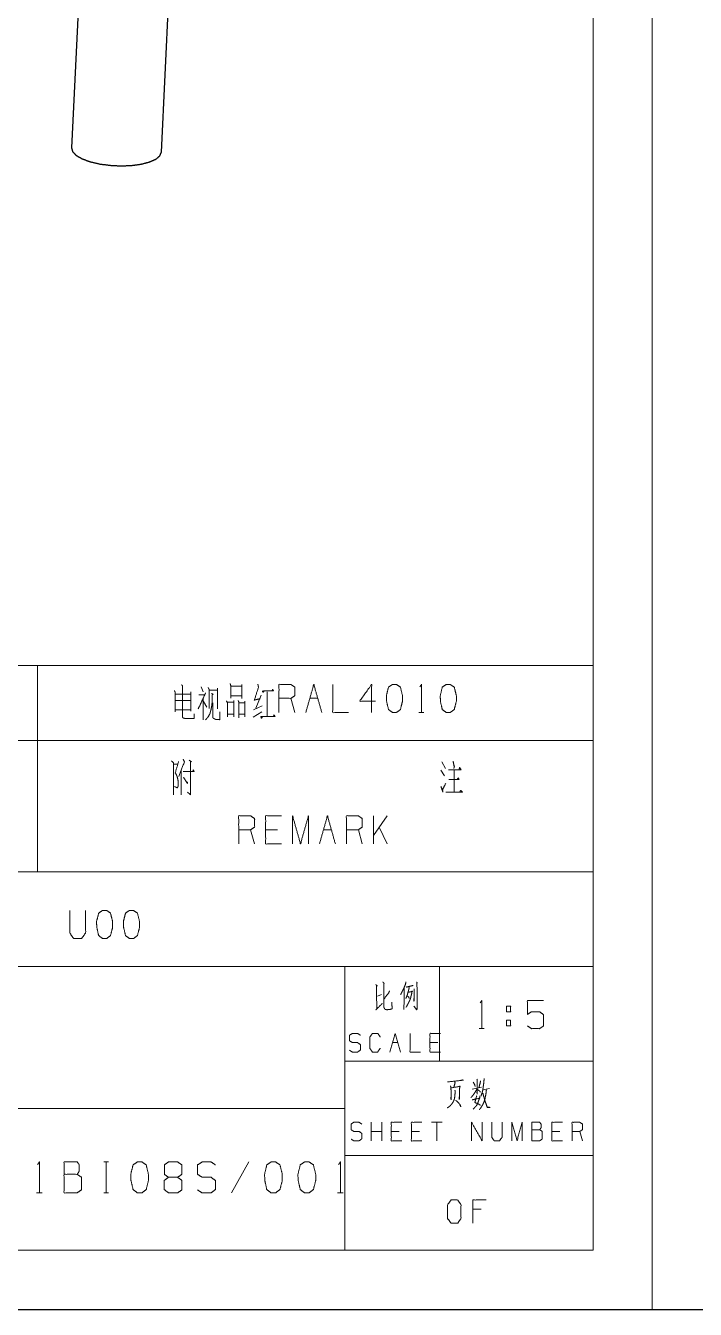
# Model space of a CAD drawing. Header units: millimetres. Extents: x 2210 to 79821, y -19430 to 2344.
# Drawn here: x 4267.3 to 4323.9, y 1492.8 to 1601.4 of the extents above; entities that cross this region are included whole.
import ezdxf

# ---------------------------------------------------------------- set-up
doc = ezdxf.new("R2010")
doc.units = ezdxf.units.MM
doc.layers.add('101', color=7, linetype='Continuous', true_color=0xffffff)

msp = doc.modelspace()

# ---------------------------------------------------------------- linework, layer by layer
msp.add_line((2209.78, 1492.82), (13049.16, 1492.82))
at = {"layer": '101', "color": 133, "linetype": 'Continuous', "lineweight": 18}
for p, q in [((4320.27, 1492.82), (4320.27, 1789.82)), ((4315.27, 1497.82), (4315.27, 1784.82)), ((4135.27, 1529.82), (4315.27, 1529.82)), ((4135.27, 1521.82), (4315.27, 1521.82)), ((4294.27, 1521.82), (4294.27, 1497.82)), ((4302.27, 1521.82), (4302.27, 1513.82)), ((4294.27, 1513.82), (4315.27, 1513.82)), ((4185.27, 1509.82), (4294.27, 1509.82)), ((4294.27, 1505.82), (4315.27, 1505.82)), ((3925.27, 1497.82), (4315.27, 1497.82)), ((4135.27, 1497.82), (4315.27, 1497.82)), ((3900.27, 1492.82), (4320.27, 1492.82))]:
    msp.add_line(p, q, dxfattribs=at)
at = {"layer": '101', "color": 92, "linetype": 'Continuous', "lineweight": 25}
for p, q in [((4278.75, 1590.69), (4283.12, 1682.82)), ((4275.33, 1679.14), (4271.16, 1591.05))]:
    msp.add_line(p, q, dxfattribs=at)
at = {"layer": '101', "color": 72, "linetype": 'Continuous', "lineweight": 18}
for p, q in [((4238.27, 1547.28), (4268.27, 1547.28)), ((4268.27, 1547.28), (4268.27, 1540.93)), ((4268.27, 1547.28), (4315.27, 1547.28)), ((4315.27, 1547.28), (4315.27, 1540.93)), ((4281.25, 1545.05), (4281.25, 1543.42)), ((4282.13, 1545.47), (4282.29, 1545.05)), ((4287.71, 1545.05), (4287.71, 1543)), ((4279.94, 1544.85), (4281.22, 1544.85)), ((4279.94, 1544.32), (4281.22, 1544.32)), ((4282.31, 1544.22), (4282.61, 1543.75)), ((4286.54, 1543.52), (4287.27, 1543.85)), ((4287.2, 1544.77), (4286.75, 1543.67)), ((4290.04, 1543.3), (4289.7, 1544.5)), ((4291.31, 1544.5), (4291.98, 1544.5)), ((4279.96, 1543.52), (4281.22, 1543.52)), ((4286.52, 1542.9), (4287.25, 1543.37)), ((4300.54, 1543.3), (4300.96, 1543.3)), ((4238.27, 1540.93), (4268.27, 1540.93)), ((4268.27, 1540.93), (4315.27, 1540.93)), ((4268.27, 1540.93), (4268.27, 1529.82)), ((4315.27, 1540.93), (4315.27, 1529.82)), ((4279.78, 1538.92), (4280.14, 1538.92)), ((4280.44, 1538.42), (4280.44, 1536.35)), ((4281.11, 1539.27), (4281.29, 1539.12)), ((4302.39, 1538.42), (4302.69, 1537.95)), ((4302.48, 1539.12), (4302.78, 1538.57)), ((4296.68, 1532.18), (4296.68, 1534.56)), ((4297.84, 1534.56), (4296.68, 1532.91)), ((4286.64, 1532.18), (4286.3, 1533.38)), ((4288.58, 1533.38), (4287.57, 1533.38)), ((4292.46, 1533.38), (4293.13, 1533.38)), ((4295.74, 1532.18), (4295.41, 1533.38)), ((4297.84, 1532.18), (4297.17, 1533.61)), ((4238.27, 1529.82), (4268.27, 1529.82)), ((4268.27, 1529.82), (4315.27, 1529.82)), ((4297.04, 1519.32), (4297.37, 1519.44)), ((4307.95, 1517.29), (4307.95, 1516.81)), ((4307.95, 1517.29), (4308.29, 1517.29)), ((4305.64, 1516.56), (4306.06, 1516.56)), ((4298.3, 1515.38), (4298.75, 1515.38)), ((4302.14, 1515.38), (4301.47, 1515.38)), ((4305.04, 1511.45), (4305.83, 1511.62)), ((4305.95, 1511.39), (4306.49, 1511.51)), ((4296.5, 1507.07), (4296.5, 1508.64)), ((4297.39, 1507.07), (4297.39, 1508.64)), ((4302.49, 1508.64), (4301.6, 1508.64)), ((4302.04, 1508.64), (4302.04, 1507.07)), ((4297.39, 1507.87), (4296.5, 1507.87)), ((4298.87, 1507.87), (4298.2, 1507.87)), ((4300.57, 1507.87), (4299.9, 1507.87)), ((4312.45, 1507.87), (4311.78, 1507.87)), ((4314.37, 1507.07), (4314.14, 1507.87)), ((4273.9, 1505.29), (4274.27, 1505.29)), ((4274.09, 1505.29), (4274.09, 1502.67)), ((4286.15, 1505.29), (4284.67, 1502.67)), ((4268.2, 1502.67), (4268.67, 1502.67)), ((4273.9, 1502.67), (4274.27, 1502.67)), ((4293.66, 1502.67), (4294.13, 1502.67)), ((4305.79, 1501.28), (4305.1, 1501.28))]:
    msp.add_line(p, q, dxfattribs=at)
at = {"layer": '101', "color": 92, "linetype": 'Continuous', "lineweight": 25}
msp.add_open_spline([(4271.16, 1591.05), (4271.25, 1590.73), (4271.56, 1590.41), (4272.07, 1590.12), (4272.74, 1589.88), (4273.55, 1589.69), (4274.43, 1589.58), (4275.35, 1589.53), (4276.24, 1589.57), (4277.06, 1589.68), (4277.75, 1589.86), (4278.28, 1590.09), (4278.62, 1590.38), (4278.75, 1590.69)], degree=1, knots=[0, 0, 0.039493, 0.091378, 0.15992, 0.244281, 0.341212, 0.446146, 0.553829, 0.658767, 0.755702, 0.840069, 0.908612, 0.960505, 1, 1], dxfattribs=at)
at = {"layer": '101', "color": 72, "linetype": 'Continuous', "lineweight": 18}
for points, knots in [([(4279.85, 1545.15), (4279.93, 1545), (4279.93, 1543.37)], [0, 0, 0.092597, 1, 1]), ([(4280.46, 1545.65), (4280.54, 1545.55), (4280.54, 1542.92), (4280.6, 1542.82), (4280.76, 1542.8), (4281.53, 1542.8), (4281.53, 1543.2)], [0, 0, 0.031698, 0.655157, 0.682037, 0.720284, 0.904996, 1, 1]), ([(4281.92, 1544.8), (4282.41, 1544.8), (4282.5, 1544.95), (4281.87, 1543.62), (4282.29, 1544.45), (4282.29, 1542.67)], [0, 0, 0.102218, 0.138179, 0.441776, 0.633382, 1, 1]), ([(4282.71, 1545.42), (4282.79, 1545.25), (4282.79, 1543.65)], [0, 0, 0.105514, 1, 1]), ([(4282.79, 1545.2), (4283.49, 1545.2), (4283.49, 1545.37), (4283.49, 1543.6)], [0, 0, 0.266094, 0.331958, 1, 1]), ([(4284.57, 1545.75), (4284.64, 1545.5), (4284.64, 1544.52), (4284.64, 1544.7), (4285.56, 1544.7), (4285.56, 1544.47), (4285.56, 1545.65), (4285.56, 1545.52), (4284.64, 1545.52)], [0, 0, 0.054432, 0.258706, 0.29537, 0.487932, 0.535072, 0.781249, 0.807438, 1, 1]), ([(4286.91, 1545.7), (4286.97, 1545.42), (4286.61, 1544.35), (4287.11, 1544.47)], [0, 0, 0.145701, 0.734427, 1, 1]), ([(4287.44, 1545.07), (4287.36, 1545), (4287.28, 1545.12), (4288.24, 1545.12), (4288.17, 1545.25), (4288.1, 1545.12)], [0, 0, 0.077218, 0.17288, 0.808676, 0.904338, 1, 1]), ([(4288.7, 1543.3), (4288.7, 1545.67), (4289.7, 1545.67), (4290.04, 1545.45), (4290.04, 1544.72), (4289.7, 1544.5), (4288.7, 1544.5)], [0, 0, 0.400951, 0.571036, 0.639278, 0.761673, 0.829915, 1, 1]), ([(4290.97, 1543.3), (4291.64, 1545.67), (4292.32, 1543.3)], [0, 0, 0.499999, 1, 1]), ([(4293.25, 1545.67), (4293.25, 1543.3), (4294.59, 1543.3)], [0, 0, 0.638733, 1, 1]), ([(4296.87, 1544.25), (4295.52, 1544.25), (4296.53, 1545.67), (4296.53, 1543.3)], [0, 0, 0.245869, 0.565295, 1, 1]), ([(4298.63, 1543.3), (4298.97, 1543.55), (4299.14, 1544.25), (4299.14, 1544.72), (4298.97, 1545.45), (4298.63, 1545.67), (4298.3, 1545.67), (4297.96, 1545.45), (4297.78, 1544.72), (4297.8, 1544.25), (4297.96, 1543.55), (4298.3, 1543.3), (4298.63, 1543.3)], [0, 0, 0.067524, 0.18397, 0.260582, 0.380942, 0.446139, 0.500302, 0.565504, 0.685862, 0.762527, 0.878308, 0.945837, 1, 1]), ([(4300.61, 1545.47), (4300.75, 1545.67), (4300.75, 1543.3)], [0, 0, 0.093495, 1, 1]), ([(4303.18, 1543.3), (4303.52, 1543.55), (4303.7, 1544.25), (4303.7, 1544.72), (4303.52, 1545.45), (4303.18, 1545.67), (4302.85, 1545.67), (4302.51, 1545.45), (4302.34, 1544.72), (4302.35, 1544.25), (4302.51, 1543.55), (4302.85, 1543.3), (4303.18, 1543.3)], [0, 0, 0.067525, 0.183972, 0.260585, 0.380946, 0.446143, 0.500306, 0.565503, 0.685864, 0.76253, 0.878312, 0.945837, 1, 1]), ([(4283, 1544.92), (4283.14, 1544.82), (4283.05, 1544.82), (4283.05, 1544.2), (4283, 1543.77), (4282.94, 1543.5), (4282.86, 1543.2), (4282.71, 1542.92), (4282.48, 1542.67)], [0, 0, 0.067741, 0.102315, 0.346795, 0.514328, 0.623882, 0.746214, 0.867178, 1, 1]), ([(4283.1, 1544.12), (4283.1, 1542.85), (4283.23, 1542.77), (4283.39, 1542.7), (4283.69, 1542.7), (4283.69, 1543.35)], [0, 0, 0.500781, 0.55761, 0.626688, 0.744702, 1, 1]), ([(4284.25, 1544.3), (4284.34, 1544.12), (4284.34, 1542.92), (4284.34, 1543.15), (4284.88, 1543.15), (4284.88, 1542.95), (4284.88, 1544.3), (4284.88, 1544.17), (4284.34, 1544.17)], [0, 0, 0.044639, 0.317869, 0.369099, 0.493859, 0.539397, 0.84678, 0.87524, 1, 1]), ([(4285.24, 1544.32), (4285.31, 1544.17), (4285.31, 1542.85), (4285.31, 1543.17), (4285.82, 1543.17), (4285.82, 1542.92), (4285.82, 1544.25), (4285.82, 1544.12), (4285.33, 1544.12)], [0, 0, 0.036663, 0.329593, 0.401444, 0.514757, 0.570026, 0.862955, 0.89059, 1, 1]), ([(4287.3, 1542.92), (4287.21, 1542.8), (4287.16, 1542.95), (4288.36, 1542.95), (4288.29, 1543.12), (4288.24, 1543)], [0, 0, 0.083253, 0.169787, 0.823494, 0.926146, 1, 1]), ([(4279.61, 1539.2), (4279.77, 1539.05), (4279.77, 1536.35)], [0, 0, 0.074914, 1, 1]), ([(4280.21, 1539.15), (4279.93, 1538.2), (4280.03, 1538.02), (4280.1, 1537.85), (4280.17, 1537.5), (4280.17, 1537.07), (4280.1, 1536.92), (4279.85, 1537.05)], [0, 0, 0.379822, 0.458229, 0.530553, 0.667378, 0.830233, 0.893776, 1, 1]), ([(4280.6, 1539.35), (4280.7, 1539.12), (4280.23, 1537.9)], [0, 0, 0.159107, 1, 1]), ([(4280.61, 1538.3), (4281.53, 1538.3), (4281.46, 1538.45), (4281.41, 1538.32)], [0, 0, 0.752923, 0.888763, 1, 1]), ([(4281.22, 1539.17), (4281.22, 1536.35), (4280.95, 1536.57)], [0, 0, 0.890401, 1, 1]), ([(4303.52, 1538.42), (4303.52, 1536.57), (4302.81, 1536.57), (4304.21, 1536.57), (4304.07, 1536.72), (4303.98, 1536.57)], [0, 0, 0.426906, 0.590047, 0.912256, 0.959823, 1, 1]), ([(4303.04, 1538.45), (4304.1, 1538.45), (4303.98, 1538.65), (4303.93, 1538.47)], [0, 0, 0.717261, 0.876328, 1, 1]), ([(4303.43, 1539.17), (4303.52, 1538.7), (4303.54, 1538.8), (4303.49, 1538.57)], [0, 0, 0.592181, 0.716658, 1, 1]), ([(4280.63, 1537.82), (4280.95, 1537.3), (4280.97, 1537.4), (4280.88, 1537.42)], [0, 0, 0.760418, 0.886215, 1, 1]), ([(4303.06, 1537.62), (4303.94, 1537.62), (4303.86, 1537.77), (4303.77, 1537.65)], [0, 0, 0.729813, 0.873574, 1, 1]), ([(4302.39, 1537.05), (4302.57, 1536.55), (4302.53, 1536.77), (4302.8, 1537.3)], [0, 0, 0.39393, 0.563113, 1, 1]), ([(4285.29, 1532.18), (4285.29, 1534.56), (4286.3, 1534.56), (4286.64, 1534.33), (4286.64, 1533.61), (4286.3, 1533.38), (4285.29, 1533.38)], [0, 0, 0.400952, 0.571031, 0.639278, 0.761674, 0.829922, 1, 1]), ([(4288.91, 1532.18), (4287.57, 1532.18), (4287.57, 1534.56), (4288.91, 1534.56)], [0, 0, 0.26539, 0.73461, 1, 1]), ([(4289.85, 1532.18), (4289.85, 1534.56), (4290.52, 1532.18), (4291.19, 1534.56), (4291.19, 1532.18)], [0, 0, 0.245192, 0.499999, 0.754808, 1, 1]), ([(4294.4, 1532.18), (4294.4, 1534.56), (4295.41, 1534.56), (4295.74, 1534.33), (4295.74, 1533.61), (4295.41, 1533.38), (4294.4, 1533.38)], [0, 0, 0.400951, 0.571036, 0.639278, 0.761673, 0.829915, 1, 1]), ([(4271.01, 1526.56), (4271.01, 1524.66), (4271.33, 1524.18), (4272, 1524.18), (4272.35, 1524.66), (4272.35, 1526.56)], [0, 0, 0.337152, 0.4386, 0.55778, 0.662848, 1, 1]), ([(4274.12, 1524.18), (4274.45, 1524.43), (4274.63, 1525.13), (4274.63, 1525.61), (4274.45, 1526.33), (4274.12, 1526.56), (4273.78, 1526.56), (4273.45, 1526.33), (4273.27, 1525.61), (4273.29, 1525.13), (4273.45, 1524.43), (4273.78, 1524.18), (4274.12, 1524.18)], [0, 0, 0.067524, 0.183971, 0.260583, 0.380943, 0.446139, 0.500302, 0.565505, 0.685863, 0.762528, 0.878308, 0.945837, 1, 1]), ([(4276.39, 1524.18), (4276.73, 1524.43), (4276.91, 1525.13), (4276.91, 1525.61), (4276.73, 1526.33), (4276.39, 1526.56), (4276.06, 1526.56), (4275.72, 1526.33), (4275.54, 1525.61), (4275.56, 1525.13), (4275.72, 1524.43), (4276.06, 1524.18), (4276.39, 1524.18)], [0, 0, 0.067524, 0.183969, 0.260581, 0.380939, 0.446136, 0.500306, 0.565502, 0.685861, 0.762526, 0.878306, 0.94583, 1, 1]), ([(4296.88, 1520.29), (4297.03, 1520.17), (4296.94, 1520.21), (4296.97, 1518.22), (4296.88, 1518.14), (4297.44, 1518.7)], [0, 0, 0.060255, 0.090729, 0.71461, 0.752496, 1, 1]), ([(4297.48, 1520.52), (4297.6, 1520.37), (4297.56, 1520.42), (4297.56, 1519.55), (4297.56, 1518.86), (4297.56, 1518.76), (4297.57, 1518.37), (4297.62, 1518.26), (4297.67, 1518.2), (4297.81, 1518.16), (4298.07, 1518.18), (4298.26, 1518.24), (4298.27, 1518.26), (4298.24, 1518.8)], [0, 0, 0.050887, 0.067371, 0.30486, 0.491459, 0.519732, 0.627242, 0.657953, 0.681265, 0.71898, 0.791172, 0.845841, 0.852765, 1, 1]), ([(4299.44, 1520.52), (4299.43, 1520.42), (4299.25, 1519.96), (4299.11, 1519.69), (4298.99, 1519.44)], [0, 0, 0.089072, 0.504979, 0.766001, 1, 1]), ([(4299.28, 1519.96), (4299.27, 1518.2), (4299.25, 1518.33), (4299.25, 1518.35), (4299.27, 1518.53)], [0, 0, 0.841012, 0.900786, 0.910681, 1, 1]), ([(4299.69, 1520.04), (4299.71, 1520), (4299.63, 1519.71), (4299.56, 1519.44), (4299.49, 1519.26), (4299.43, 1519.11)], [0, 0, 0.044891, 0.350478, 0.63559, 0.840224, 1, 1]), ([(4299.46, 1520.11), (4299.49, 1520.08), (4299.52, 1520.08), (4300.03, 1520.21), (4299.99, 1520.21), (4299.91, 1520.17)], [0, 0, 0.049781, 0.090425, 0.822292, 0.883256, 1, 1]), ([(4300.34, 1520.5), (4300.4, 1520.42), (4300.37, 1520.4), (4300.38, 1518.35), (4300.38, 1518.33), (4300.37, 1518.2), (4300.34, 1518.16), (4300.1, 1518.47), (4300.34, 1518.18), (4300.37, 1518.26)], [0, 0, 0.031372, 0.042462, 0.676473, 0.682877, 0.721567, 0.737252, 0.857566, 0.97283, 1, 1]), ([(4297.56, 1519.05), (4297.98, 1519.59), (4298.05, 1519.77)], [0, 0, 0.77398, 1, 1]), ([(4299.69, 1519.65), (4299.99, 1519.71), (4299.96, 1519.77), (4299.93, 1519.55), (4299.87, 1519.34), (4299.84, 1519.17), (4299.78, 1519.01), (4299.71, 1518.86), (4299.63, 1518.7), (4299.56, 1518.57), (4299.49, 1518.43), (4299.43, 1518.37)], [0, 0, 0.158182, 0.194476, 0.315843, 0.429568, 0.518472, 0.611327, 0.697145, 0.792857, 0.869066, 0.954883, 1, 1]), ([(4299.55, 1519.34), (4299.68, 1519.22), (4299.71, 1519.11)], [0, 0, 0.6273, 1, 1]), ([(4300.12, 1519.94), (4300.15, 1519.9), (4300.12, 1519.88), (4300.12, 1518.88), (4300.1, 1518.99), (4300.12, 1519.11)], [0, 0, 0.038712, 0.066084, 0.824707, 0.904517, 1, 1]), ([(4305.71, 1518.74), (4305.85, 1518.94), (4305.85, 1516.56)], [0, 0, 0.093487, 1, 1]), ([(4309.71, 1516.79), (4310.05, 1516.56), (4310.74, 1516.56), (4311.08, 1516.79), (4311.08, 1517.74), (4310.74, 1517.99), (4310.05, 1517.99), (4309.71, 1517.76), (4309.71, 1518.94), (4311.08, 1518.94)], [0, 0, 0.062226, 0.168341, 0.230572, 0.376815, 0.441268, 0.547382, 0.609609, 0.790489, 1, 1]), ([(4307.95, 1517.99), (4307.95, 1518.46), (4308.29, 1518.46), (4308.29, 1517.99), (4307.95, 1517.99)], [0, 0, 0.292916, 0.5, 0.792916, 1, 1]), ([(4308.29, 1517.29), (4308.29, 1516.81), (4307.95, 1516.81)], [0, 0, 0.585831, 1, 1]), ([(4294.67, 1514.73), (4294.9, 1514.58), (4295.35, 1514.58), (4295.58, 1514.75), (4295.58, 1515.21), (4295.35, 1515.38), (4294.91, 1515.38), (4294.67, 1515.53), (4294.67, 1516.01), (4294.91, 1516.16), (4295.35, 1516.16), (4295.58, 1516.01)], [0, 0, 0.068029, 0.184052, 0.254519, 0.372336, 0.442804, 0.555843, 0.62637, 0.748396, 0.818923, 0.931962, 1, 1]), ([(4297.26, 1514.9), (4297.04, 1514.58), (4296.6, 1514.58), (4296.38, 1514.9), (4296.38, 1515.84), (4296.6, 1516.16), (4297.05, 1516.16), (4297.27, 1515.84)], [0, 0, 0.114571, 0.243364, 0.357935, 0.638587, 0.753157, 0.885429, 1, 1]), ([(4298.08, 1514.58), (4298.52, 1516.16), (4298.97, 1514.58)], [0, 0, 0.499998, 1, 1]), ([(4299.78, 1516.16), (4299.78, 1514.58), (4300.67, 1514.58)], [0, 0, 0.638737, 1, 1]), ([(4302.36, 1514.58), (4301.47, 1514.58), (4301.47, 1516.16), (4302.36, 1516.16)], [0, 0, 0.265388, 0.734612, 1, 1]), ([(4303.58, 1511.35), (4303.61, 1511.22), (4303.59, 1511.18), (4303.58, 1510.89), (4303.54, 1510.64), (4303.49, 1510.5), (4303.42, 1510.35), (4303.33, 1510.21), (4303.18, 1510.04), (4303.04, 1509.92), (4302.92, 1509.86)], [0, 0, 0.073225, 0.098424, 0.26494, 0.409696, 0.496582, 0.589746, 0.686975, 0.813798, 0.923947, 1, 1]), ([(4302.95, 1512.05), (4304.3, 1512.2), (4304.24, 1512.22), (4304.09, 1512.2)], [0, 0, 0.865805, 0.905503, 1, 1]), ([(4303.21, 1511.72), (4303.24, 1511.55), (4303.26, 1511.12), (4303.26, 1510.54), (4303.24, 1510.62), (4303.24, 1510.77)], [0, 0, 0.119124, 0.427226, 0.837796, 0.897358, 1, 1]), ([(4303.24, 1511.55), (4304.03, 1511.68), (4303.99, 1511.72), (4303.97, 1511.37), (4303.97, 1511), (4303.96, 1510.77), (4303.95, 1510.58), (4303.93, 1510.66), (4303.96, 1510.85)], [0, 0, 0.351984, 0.378534, 0.533493, 0.697426, 0.797814, 0.880033, 0.917028, 1, 1]), ([(4303.56, 1512.11), (4303.59, 1511.99), (4303.49, 1511.6)], [0, 0, 0.238945, 1, 1]), ([(4305.45, 1511.47), (4305.32, 1511.24), (4305.19, 1511.04), (4305.06, 1510.87), (4304.93, 1510.73)], [0, 0, 0.287233, 0.555137, 0.786183, 1, 1]), ([(4305.13, 1512.03), (4305.26, 1511.8), (4305.29, 1511.66)], [0, 0, 0.640218, 1, 1]), ([(4305.44, 1512.3), (4305.47, 1512.15), (4305.47, 1511.02), (4305.44, 1511.16), (4305.47, 1511.29)], [0, 0, 0.094654, 0.823642, 0.918295, 1, 1]), ([(4305.47, 1511.43), (4305.64, 1511.31), (4305.73, 1511.2)], [0, 0, 0.613114, 1, 1]), ([(4305.73, 1512.15), (4305.73, 1512.05), (4305.61, 1511.57)], [0, 0, 0.174306, 1, 1]), ([(4306.24, 1511.39), (4306.2, 1511.04), (4306.15, 1510.79), (4306.11, 1510.58), (4306.05, 1510.4), (4305.94, 1510.15), (4305.83, 1509.96), (4305.72, 1509.79), (4305.63, 1509.71)], [0, 0, 0.194372, 0.332632, 0.448613, 0.555646, 0.70616, 0.822691, 0.933849, 1, 1]), ([(4306.04, 1512.34), (4306.04, 1512.22), (4306.02, 1511.99), (4305.98, 1511.7), (4305.94, 1511.39), (4305.88, 1511.14), (4305.8, 1510.91), (4305.79, 1510.85)], [0, 0, 0.081859, 0.232245, 0.425429, 0.632112, 0.800316, 0.957949, 1, 1]), ([(4303.65, 1510.5), (4303.86, 1510.31), (4303.97, 1510.19), (4304.03, 1510.11), (4304.08, 1509.94), (4303.99, 1510.15)], [0, 0, 0.292982, 0.473564, 0.580848, 0.762106, 1, 1]), ([(4305.04, 1510.54), (4305.67, 1510.68), (4305.69, 1510.87), (4305.69, 1510.79), (4305.61, 1510.54), (4305.51, 1510.27), (4305.41, 1510.06), (4305.29, 1509.94), (4305.19, 1509.82), (4305.12, 1509.75)], [0, 0, 0.304469, 0.392577, 0.431617, 0.55371, 0.68947, 0.798366, 0.878841, 0.95475, 1, 1]), ([(4305.42, 1510.89), (4305.26, 1510.31), (4305.36, 1510.27), (4305.48, 1510.23), (4305.6, 1510.17), (4305.74, 1510.08)], [0, 0, 0.529111, 0.626299, 0.735529, 0.852099, 1, 1]), ([(4305.92, 1511.12), (4305.95, 1511.08), (4306.1, 1510.5), (4306.2, 1510.23), (4306.3, 1509.94), (4306.33, 1509.88), (4306.55, 1509.9), (4306.33, 1509.92), (4306.26, 1510.04)], [0, 0, 0.026719, 0.341744, 0.493482, 0.655463, 0.691641, 0.807838, 0.924035, 1, 1]), ([(4294.8, 1507.22), (4295.02, 1507.07), (4295.47, 1507.07), (4295.7, 1507.24), (4295.7, 1507.7), (4295.47, 1507.87), (4295.03, 1507.87), (4294.8, 1508.01), (4294.8, 1508.49), (4295.03, 1508.64), (4295.47, 1508.64), (4295.7, 1508.49)], [0, 0, 0.068036, 0.184055, 0.25452, 0.372334, 0.442799, 0.555845, 0.626371, 0.748393, 0.818918, 0.931964, 1, 1]), ([(4299.09, 1507.07), (4298.2, 1507.07), (4298.2, 1508.64), (4299.09, 1508.64)], [0, 0, 0.265394, 0.734606, 1, 1]), ([(4300.79, 1507.07), (4299.9, 1507.07), (4299.9, 1508.64), (4300.79, 1508.64)], [0, 0, 0.265394, 0.734606, 1, 1]), ([(4304.99, 1507.07), (4304.99, 1508.64), (4305.88, 1507.07), (4305.88, 1508.64)], [0, 0, 0.317573, 0.682427, 1, 1]), ([(4306.69, 1508.64), (4306.69, 1507.39), (4306.9, 1507.07), (4307.34, 1507.07), (4307.58, 1507.39), (4307.58, 1508.64)], [0, 0, 0.337149, 0.438598, 0.557784, 0.662851, 1, 1]), ([(4308.39, 1507.07), (4308.39, 1508.64), (4308.83, 1507.07), (4309.27, 1508.64), (4309.27, 1507.07)], [0, 0, 0.245192, 0.5, 0.754808, 1, 1]), ([(4310.08, 1508.01), (4310.08, 1508.64), (4310.75, 1508.64), (4310.86, 1508.49), (4310.86, 1508.18), (4310.75, 1508.01), (4310.08, 1508.01), (4310.08, 1507.07), (4310.74, 1507.07), (4310.96, 1507.22), (4310.96, 1507.87), (4310.75, 1508.01)], [0, 0, 0.115916, 0.238849, 0.272472, 0.33043, 0.366587, 0.48952, 0.663395, 0.784172, 0.83349, 0.952457, 1, 1]), ([(4312.67, 1507.07), (4311.78, 1507.07), (4311.78, 1508.64), (4312.67, 1508.64)], [0, 0, 0.265394, 0.734606, 1, 1]), ([(4313.48, 1507.07), (4313.48, 1508.64), (4314.14, 1508.64), (4314.37, 1508.49), (4314.37, 1508.01), (4314.14, 1507.87), (4313.48, 1507.87)], [0, 0, 0.400946, 0.571033, 0.639276, 0.76167, 0.829914, 1, 1]), ([(4268.28, 1505.07), (4268.44, 1505.29), (4268.44, 1502.67)], [0, 0, 0.093489, 1, 1]), ([(4270.52, 1504.24), (4270.52, 1505.29), (4271.64, 1505.29), (4271.81, 1505.04), (4271.81, 1504.52), (4271.64, 1504.24), (4270.52, 1504.24), (4270.52, 1502.67), (4271.62, 1502.67), (4271.99, 1502.92), (4271.99, 1503.99), (4271.64, 1504.24)], [0, 0, 0.115917, 0.238847, 0.272469, 0.330428, 0.366584, 0.489513, 0.663389, 0.784162, 0.833485, 0.952453, 1, 1]), ([(4277.1, 1502.67), (4277.47, 1502.95), (4277.66, 1503.72), (4277.66, 1504.24), (4277.47, 1505.04), (4277.1, 1505.29), (4276.73, 1505.29), (4276.36, 1505.04), (4276.16, 1504.24), (4276.18, 1503.72), (4276.36, 1502.95), (4276.73, 1502.67), (4277.1, 1502.67)], [0, 0, 0.067525, 0.183969, 0.260581, 0.380939, 0.446136, 0.500306, 0.565503, 0.685861, 0.762526, 0.878305, 0.94583, 1, 1]), ([(4279.36, 1503.99), (4279.01, 1504.24), (4279.01, 1505.04), (4279.36, 1505.29), (4280.12, 1505.29), (4280.49, 1505.04), (4280.49, 1504.24), (4280.12, 1503.99), (4279.36, 1503.99), (4278.99, 1503.72), (4278.99, 1502.95), (4279.36, 1502.67), (4280.12, 1502.67), (4280.49, 1502.92), (4280.49, 1503.72), (4280.12, 1503.99)], [0, 0, 0.047573, 0.136085, 0.183658, 0.267814, 0.317165, 0.405677, 0.455028, 0.539184, 0.590296, 0.675756, 0.726869, 0.811025, 0.860375, 0.948888, 1, 1]), ([(4281.82, 1502.92), (4282.19, 1502.67), (4282.95, 1502.67), (4283.32, 1502.95), (4283.32, 1503.72), (4282.95, 1503.99), (4282.21, 1503.99), (4281.82, 1504.24), (4281.82, 1505.04), (4282.21, 1505.29), (4282.95, 1505.29), (4283.32, 1505.04)], [0, 0, 0.068036, 0.184054, 0.254519, 0.372335, 0.4428, 0.555843, 0.62637, 0.748394, 0.818921, 0.931964, 1, 1]), ([(4288.41, 1502.67), (4288.78, 1502.95), (4288.98, 1503.72), (4288.98, 1504.24), (4288.78, 1505.04), (4288.41, 1505.29), (4288.04, 1505.29), (4287.67, 1505.04), (4287.48, 1504.24), (4287.5, 1503.72), (4287.67, 1502.95), (4288.04, 1502.67), (4288.41, 1502.67)], [0, 0, 0.067525, 0.18397, 0.260581, 0.38094, 0.446137, 0.500301, 0.565503, 0.685862, 0.762526, 0.878306, 0.945836, 1, 1]), ([(4291.24, 1502.67), (4291.61, 1502.95), (4291.81, 1503.72), (4291.81, 1504.24), (4291.61, 1505.04), (4291.24, 1505.29), (4290.87, 1505.29), (4290.5, 1505.04), (4290.3, 1504.24), (4290.32, 1503.72), (4290.5, 1502.95), (4290.87, 1502.67), (4291.24, 1502.67)], [0, 0, 0.067525, 0.183971, 0.260584, 0.380944, 0.446141, 0.500306, 0.565504, 0.685864, 0.762529, 0.87831, 0.945835, 1, 1]), ([(4293.74, 1505.07), (4293.89, 1505.29), (4293.89, 1502.67)], [0, 0, 0.093489, 1, 1]), ([(4303.26, 1500.1), (4303.81, 1500.1), (4304.09, 1500.5), (4304.09, 1501.68), (4303.81, 1502.07), (4303.26, 1502.07), (4302.96, 1501.68), (4302.96, 1500.5), (4303.26, 1500.1)], [0, 0, 0.102683, 0.191619, 0.409477, 0.498413, 0.601096, 0.691619, 0.909477, 1, 1]), ([(4305.1, 1500.1), (4305.1, 1502.07), (4306.21, 1502.07)], [0, 0, 0.638735, 1, 1])]:
    msp.add_open_spline(points, degree=1, knots=knots, dxfattribs=at)
msp.add_open_spline([(4292.12, 1532.18), (4292.8, 1534.56), (4293.47, 1532.18)], degree=1, dxfattribs=at)

doc.saveas('drawing.dxf')
